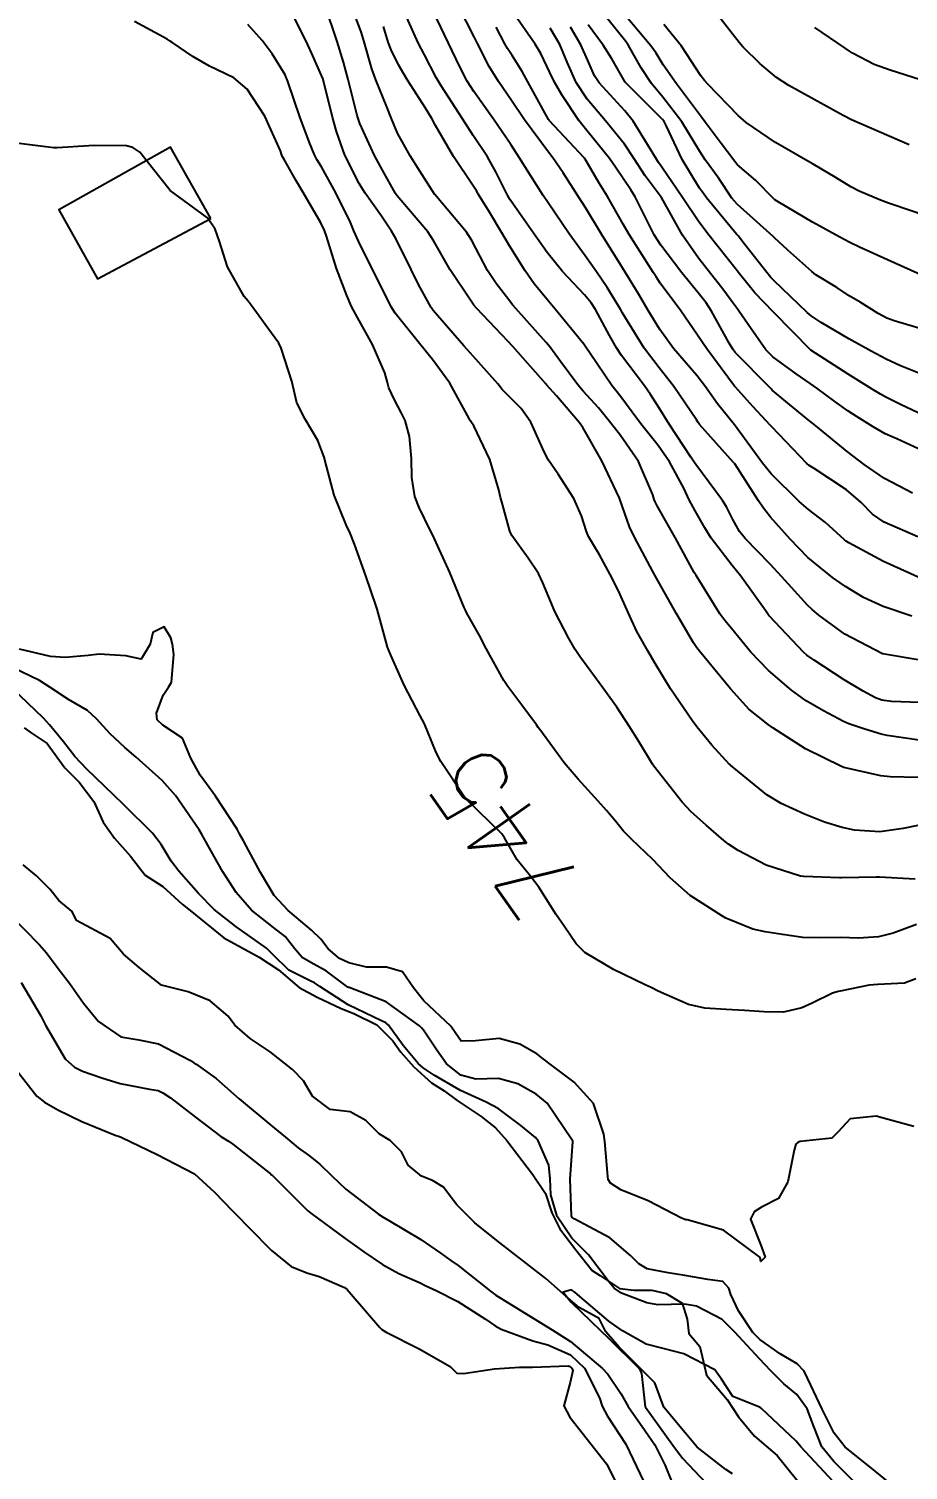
# Model space of a CAD drawing. Header units: metres. Extents: x 318500 to 325275, y 7408834 to 7428799.
# Drawn here: x 322604.1 to 322650.6, y 7421946.7 to 7422023 of the extents above; entities that cross this region are included whole.
import ezdxf
from ezdxf.enums import TextEntityAlignment as Align

# ---------------------------------------------------------------- set-up
doc = ezdxf.new("R2010")
doc.units = ezdxf.units.M
doc.header["$MEASUREMENT"] = 0
for name, color, linetype in [('Cotas', 45, 'Continuous'), ('Curvas de Nivel 1m', 11, 'Continuous'), ('Curvas de Nivel 5m', 15, 'Continuous'), ('Edificações', 30, 'Continuous'), ('Hidrografia', 140, 'Continuous'), ('Linha Férrea', 20, 'Continuous'), ('Vias Primárias', 230, 'Continuous')]:
    doc.layers.add(name, color=color, linetype=linetype)
doc.styles.add('Style-STANDARD', font='STANDARD.shx')

msp = doc.modelspace()

# ---------------------------------------------------------------- linework, layer by layer
at = {"layer": 'Curvas de Nivel 1m', "flags": 128}
for points, elevation in [([(322651.159, 7421980.802), (322650.389, 7421980.646), (322649.156, 7421980.477), (322647.805, 7421980.559), (322647.158, 7421980.695), (322646.217, 7421980.991), (322645.165, 7421981.407), (322643.921, 7421981.962), (322643.177, 7421982.421), (322641.25, 7421983.999), (322641.223, 7421984.022), (322641.2, 7421984.041), (322640.259, 7421985.063), (322639.475, 7421986.026), (322639.225, 7421986.361), (322638.072, 7421988.042), (322637.27, 7421989.379), (322636.872, 7421990.056), (322636.3, 7421991.075), (322635.831, 7421992.072), (322635.317, 7421993.217), (322634.886, 7421994.087), (322634.313, 7421995.128), (322633.738, 7421996.104), (322633.624, 7421996.367), (322633.371, 7421997.184), (322632.962, 7421998.114), (322632.132, 7421999.389), (322631.628, 7422000.128), (322631.416, 7422000.542), (322630.694, 7422002.141), (322630.176, 7422002.878), (322629.454, 7422003.601), (322629.173, 7422003.881), (322628.932, 7422004.168), (322627.484, 7422005.816), (322627.142, 7422006.193), (322625.518, 7422008.062), (322625.411, 7422008.212), (322624.745, 7422009.435), (322624.355, 7422010.228), (322623.564, 7422011.82), (322623.323, 7422012.244), (322622.789, 7422013.044), (322621.926, 7422014.265), (322621.796, 7422014.461), (322621.605, 7422014.781), (322620.85, 7422016.278), (322620.404, 7422017.517), (322620.192, 7422018.285), (322619.696, 7422020.274), (322619.693, 7422020.29), (322619.68, 7422020.322), (322619.085, 7422021.69), (322618.797, 7422022.304), (322617.854, 7422024.193)], 748), ([(322651.192, 7421983.346), (322649.694, 7421983.384), (322649.193, 7421983.439), (322647.237, 7421983.881), (322647.2, 7421983.891), (322647.124, 7421983.921), (322645.214, 7421984.869), (322643.491, 7421985.967), (322643.232, 7421986.15), (322642.213, 7421986.964), (322641.277, 7421988), (322641.251, 7421988.034), (322639.609, 7421990.025), (322639.462, 7421990.207), (322639.284, 7421990.474), (322638.378, 7421992.039), (322637.328, 7421993.901), (322637.245, 7421994.051), (322637.135, 7421994.251), (322636.161, 7421996.068), (322635.909, 7421996.616), (322635.398, 7421998.08), (322635.381, 7421998.13), (322634.438, 7422000.095), (322633.436, 7422001.866), (322633.264, 7422002.112), (322632.037, 7422003.541), (322631.516, 7422004.129), (322631.461, 7422004.191), (322629.726, 7422006.156), (322629.494, 7422006.411), (322627.805, 7422008.186), (322627.673, 7422008.339), (322627.524, 7422008.543), (322626.422, 7422010.201), (322625.563, 7422011.73), (322625.239, 7422012.215), (322623.599, 7422014.142), (322623.53, 7422014.241), (322622.837, 7422015.477), (322622.411, 7422016.258), (322621.645, 7422017.948), (322621.533, 7422018.271), (322621.489, 7422018.435), (322621.018, 7422020.277), (322620.768, 7422021.2), (322620.445, 7422022.283), (322619.795, 7422024.223)], 749), ([(322651.275, 7421989.556), (322649.28, 7421989.89), (322647.295, 7421990.929), (322645.919, 7421991.941), (322645.581, 7421992.214), (322645.315, 7421992.459), (322643.955, 7421993.964), (322643.34, 7421994.637), (322642.031, 7421995.99), (322641.73, 7421996.361), (322641.37, 7421996.99), (322641.038, 7421997.667), (322640.827, 7421998.008), (322639.408, 7421999.914), (322639.324, 7422000.031), (322639.148, 7422000.299), (322637.995, 7422002.044), (322637.449, 7422002.92), (322637.012, 7422003.613), (322636.692, 7422004.062), (322635.484, 7422005.67), (322635.213, 7422006.084), (322634.85, 7422006.739), (322634.098, 7422008.101), (322633.876, 7422008.457), (322633.528, 7422008.881), (322632.367, 7422010.122), (322631.555, 7422011.123), (322630.834, 7422012.141), (322629.596, 7422013.918), (322629.454, 7422014.162), (322628.836, 7422015.395), (322628.39, 7422016.178), (322627.637, 7422017.321), (322627.065, 7422018.196), (322625.946, 7422019.937), (322625.779, 7422020.209), (322625.682, 7422020.389), (322625.053, 7422021.579), (322624.727, 7422022.225), (322623.901, 7422024.063)], 752), ([(322651.33, 7421993.87), (322649.343, 7421994.78), (322647.512, 7421995.764), (322647.359, 7421995.855), (322647.277, 7421995.921), (322646.273, 7421996.841), (322645.376, 7421997.526), (322644.878, 7421997.955), (322643.402, 7421999.421), (322642.937, 7421999.977), (322641.512, 7422001.926), (322641.458, 7422002), (322640.553, 7422003.116), (322639.921, 7422004.023), (322639.469, 7422004.621), (322638.239, 7422006.043), (322637.505, 7422007.049), (322636.9, 7422008.059), (322636.389, 7422008.928), (322635.684, 7422010.078), (322635.543, 7422010.306), (322634.418, 7422012.097), (322633.59, 7422013.461), (322633.18, 7422014.114), (322632.389, 7422015.345), (322631.852, 7422016.128), (322631.624, 7422016.429), (322630.348, 7422018.15), (322629.665, 7422019.158), (322628.971, 7422020.171), (322628.473, 7422020.963), (322627.861, 7422022.188), (322627.705, 7422022.506), (322626.833, 7422024.199)], 754), ([(322651.087, 7421975.566), (322649.85, 7421975.115), (322649.08, 7421974.915), (322648.02, 7421974.846), (322647.08, 7421974.877), (322645.999, 7421974.856), (322645.079, 7421974.886), (322644, 7421975.041), (322643.082, 7421975.173), (322642.431, 7421975.327), (322641.089, 7421975.86), (322640.993, 7421975.905), (322640.828, 7421976.004), (322639.106, 7421977.109), (322638.057, 7421978.041), (322637.134, 7421979.007), (322636.022, 7421980.067), (322635.589, 7421980.508), (322635.16, 7421981.036), (322634.681, 7421981.601), (322634.25, 7421982.094), (322633.187, 7421983.251), (322632.446, 7421984.118), (322631.217, 7421985.806), (322631.082, 7421985.996), (322630.984, 7421986.134), (322630.202, 7421987.179), (322629.467, 7421988.157), (322629.255, 7421988.478), (322628.32, 7421990.174), (322627.965, 7421990.858), (322627.299, 7421992.047), (322627.224, 7421992.191), (322627.157, 7421992.337), (322626.392, 7421994.199), (322625.595, 7421995.969), (322625.476, 7421996.209), (322625.362, 7421996.439), (322624.784, 7421997.629), (322624.553, 7421998.222), (322624.394, 7421999.226), (322624.372, 7422000.226), (322624.26, 7422001.395), (322624.029, 7422002.231), (322623.841, 7422002.631), (322623.451, 7422003.36), (322623.178, 7422003.965), (322623.099, 7422004.245), (322622.962, 7422004.753), (322622.307, 7422006.258), (322621.511, 7422007.679), (322621.198, 7422008.273), (322620.95, 7422008.852), (322620.401, 7422010.281), (322619.868, 7422011.984), (322619.766, 7422012.288), (322619.576, 7422012.695), (322618.647, 7422014.304), (322618.253, 7422014.957), (322617.618, 7422016.071), (322617.524, 7422016.227), (322617.491, 7422016.322), (322617.441, 7422016.505), (322616.606, 7422018.336), (322615.671, 7422019.769), (322614.973, 7422020.357), (322613.686, 7422020.988), (322612.799, 7422021.491), (322611.699, 7422022.257), (322611.61, 7422022.312), (322611.444, 7422022.404), (322609.714, 7422023.34)], 746), ([(322650.832, 7421991.875), (322649.315, 7421992.395), (322648.285, 7421992.871), (322647.325, 7421993.446), (322647.045, 7421993.642), (322646.648, 7421993.93), (322645.346, 7421994.99), (322644.398, 7421995.96), (322643.372, 7421997.12), (322642.99, 7421997.589), (322642.721, 7421997.98), (322641.47, 7421999.939), (322641.425, 7422000), (322641.41, 7422000.021), (322639.61, 7422002.027), (322639.534, 7422002.121), (322639.442, 7422002.263), (322638.249, 7422004.042), (322637.474, 7422005.015), (322636.68, 7422006.062), (322635.518, 7422007.944), (322635.441, 7422008.081), (322634.718, 7422009.279), (322634.155, 7422010.101), (322633.553, 7422010.944), (322632.716, 7422012.119), (322631.594, 7422013.757), (322631.339, 7422014.134), (322630.661, 7422015.195), (322630.076, 7422016.153), (322629.63, 7422016.844), (322628.709, 7422018.174), (322627.672, 7422019.64), (322627.326, 7422020.194), (322626.934, 7422020.951), (322626.335, 7422022.204), (322625.719, 7422023.492)], 753), ([(322650.881, 7421998.39), (322649.399, 7421999.169), (322648.311, 7421999.906), (322647.42, 7422000.599), (322645.766, 7422001.945), (322645.581, 7422002.087), (322645.442, 7422002.199), (322644.173, 7422003.243), (322643.459, 7422003.839), (322643.393, 7422003.905), (322643.326, 7422003.972), (322641.488, 7422005.841), (322641.363, 7422006.002), (322641.178, 7422006.322), (322640.241, 7422008.019), (322639.954, 7422008.453), (322639.53, 7422008.982), (322638.681, 7422010.039), (322637.562, 7422011.508), (322637.207, 7422012.055), (322636.813, 7422012.83), (322636.197, 7422014.071), (322635.971, 7422014.442), (322635.609, 7422014.988), (322635.171, 7422015.642), (322634.848, 7422016.092), (322633.642, 7422017.578), (322633.225, 7422018.114), (322632.32, 7422019.474), (322631.937, 7422020.127), (322631.685, 7422020.643), (322631.213, 7422021.655), (322630.916, 7422022.142), (322629.725, 7422023.834)], 756), ([(322651.473, 7422009.871), (322649.553, 7422010.739), (322648.072, 7422011.403), (322647.566, 7422011.649), (322647.036, 7422011.928), (322645.582, 7422012.733), (322643.765, 7422013.801), (322643.599, 7422013.914), (322643.535, 7422013.971), (322642.566, 7422014.942), (322641.618, 7422015.757), (322641.505, 7422015.888), (322641.423, 7422016.003), (322640.752, 7422016.894), (322639.903, 7422018.026), (322639.655, 7422018.35), (322638.383, 7422020.043), (322637.69, 7422021.044), (322637.309, 7422021.669), (322637.037, 7422022.06), (322635.723, 7422023.61)], 761), ([(322650.696, 7422016.817), (322649.641, 7422017.27), (322648.173, 7422017.912), (322647.653, 7422018.146), (322647.212, 7422018.372), (322645.669, 7422019.216), (322644.341, 7422019.963), (322643.684, 7422020.389), (322642.812, 7422021.104), (322641.903, 7422021.997), (322641.703, 7422022.229), (322640.31, 7422024.021)], 763), ([(322651.021, 7421977.972), (322649.123, 7421978.064), (322648.947, 7421978.068), (322647.122, 7421978.035), (322647.008, 7421978.035), (322645.122, 7421978.099), (322644.949, 7421978.126), (322643.131, 7421978.714), (322641.648, 7421979.487), (322641.147, 7421979.811), (322640.903, 7421980.004), (322639.962, 7421980.822), (322639.165, 7421981.531), (322638.695, 7421982.035), (322637.199, 7421983.95), (322637.128, 7421984.051), (322636.392, 7421985.242), (322635.891, 7421986.07), (322635.235, 7421987.067), (322634.493, 7421988.091), (322633.275, 7421989.752), (322633.039, 7421990.112), (322632.674, 7421990.728), (322631.963, 7421992.123), (322631.323, 7421993.65), (322631.089, 7421994.134), (322630.542, 7421994.942), (322629.688, 7421996.155), (322629.583, 7421996.378), (322629.37, 7421997.148), (322629.151, 7421997.937), (322629.087, 7421998.164), (322628.984, 7421998.568), (322628.508, 7422000.174), (322627.668, 7422001.955), (322627.513, 7422002.189), (322627.483, 7422002.231), (322627.441, 7422002.297), (322626.404, 7422004.201), (322625.479, 7422005.466), (322624.871, 7422006.219), (322623.515, 7422007.905), (322623.294, 7422008.243), (322622.711, 7422009.432), (322622.287, 7422010.259), (322621.562, 7422011.717), (322621.326, 7422012.272), (322621.14, 7422012.711), (322620.373, 7422014.282), (322619.614, 7422015.654), (322619.37, 7422016.046), (322619.236, 7422016.296), (322618.96, 7422016.97), (322618.473, 7422018.308), (322617.831, 7422020.165), (322617.776, 7422020.319), (322617.748, 7422020.386), (322617.682, 7422020.525), (322617.001, 7422021.638), (322616.467, 7422022.338), (322615.712, 7422023.181)], 747), ([(322651.244, 7421987.319), (322649.76, 7421987.369), (322649.246, 7421987.441), (322648.91, 7421987.558), (322648.258, 7421987.905), (322647.259, 7421988.514), (322645.665, 7421989.553), (322645.278, 7421989.814), (322645.121, 7421989.952), (322643.299, 7421991.908), (322643.272, 7421991.943), (322643.249, 7421991.971), (322643.14, 7421992.135), (322641.791, 7421993.993), (322641.338, 7421994.557), (322640.233, 7421996.017), (322639.896, 7421996.553), (322639.374, 7421997.453), (322639.061, 7421998.033), (322638.771, 7421998.654), (322638.026, 7422000.044), (322637.423, 7422000.906), (322636.508, 7422002.064), (322636.054, 7422002.679), (322635.454, 7422003.486), (322635.186, 7422003.813), (322634.972, 7422004.087), (322633.817, 7422005.773), (322633.598, 7422006.108), (322633.492, 7422006.268), (322631.976, 7422008.125), (322631.525, 7422008.656), (322630.861, 7422009.467), (322630.378, 7422010.147), (322629.56, 7422011.473), (322629.16, 7422012.166), (322628.503, 7422013.26), (322627.922, 7422014.185), (322627.806, 7422014.391), (322627.605, 7422014.708), (322626.588, 7422016.2), (322625.644, 7422017.839), (322625.442, 7422018.213), (322625.12, 7422018.756), (322624.17, 7422020.233), (322623.986, 7422020.538), (322623.688, 7422021.052), (322623.29, 7422021.84), (322623.139, 7422022.248), (322622.886, 7422023.079)], 751), ([(322651.421, 7422000.628), (322650.046, 7422001.269), (322649.435, 7422001.536), (322648.795, 7422001.9), (322647.953, 7422002.42), (322647.448, 7422002.747), (322646.761, 7422003.238), (322645.82, 7422003.945), (322645.464, 7422004.195), (322644.728, 7422004.701), (322643.485, 7422005.609), (322643.121, 7422005.976), (322642.18, 7422007.32), (322641.714, 7422007.997), (322641.629, 7422008.106), (322641.522, 7422008.24), (322640.783, 7422009.262), (322640.185, 7422010.02), (322639.552, 7422010.819), (322638.71, 7422012.039), (322637.6, 7422014.026), (322637.581, 7422014.05), (322636.732, 7422015.184), (322636.153, 7422016.072), (322635.632, 7422016.852), (322634.631, 7422018.095), (322633.667, 7422019.234), (322633.087, 7422020.116), (322632.616, 7422021.196), (322632.221, 7422022.125), (322631.713, 7422022.985)], 757), ([(322651.447, 7422002.522), (322650.277, 7422003.057), (322649.456, 7422003.474), (322649.191, 7422003.628), (322648.735, 7422003.901), (322647.471, 7422004.679), (322645.49, 7422005.95), (322643.52, 7422007.97), (322642.537, 7422008.992), (322641.715, 7422009.997), (322641.543, 7422010.224), (322640.112, 7422012.022), (322639.581, 7422012.746), (322638.714, 7422014.039), (322637.616, 7422015.635), (322637.443, 7422015.877), (322637.327, 7422016.054), (322636.86, 7422016.833), (322636.105, 7422018.073), (322635.658, 7422018.616), (322634.296, 7422020.101), (322634.049, 7422020.47), (322633.692, 7422021.285), (322633.323, 7422022.114), (322632.783, 7422023.05)], 758), ([(322651.471, 7422004.629), (322650.237, 7422005.124), (322649.484, 7422005.479), (322648.681, 7422005.902), (322647.5, 7422006.555), (322646.042, 7422007.412), (322645.517, 7422007.765), (322645.302, 7422007.952), (322643.537, 7422009.639), (322643.373, 7422009.808), (322643.235, 7422009.975), (322641.994, 7422011.563), (322641.649, 7422011.999), (322641.571, 7422012.091), (322639.972, 7422014.024), (322639.812, 7422014.237), (322639.605, 7422014.534), (322638.694, 7422016.039), (322637.845, 7422017.85), (322637.74, 7422018.049), (322637.652, 7422018.161), (322635.72, 7422020.079), (322635.705, 7422020.104), (322635.681, 7422020.14), (322634.97, 7422021.368), (322634.51, 7422022.098), (322633.716, 7422023.161)], 759), ([(322651.588, 7422013.056), (322649.821, 7422013.664), (322649.598, 7422013.739), (322649.175, 7422013.896), (322648.055, 7422014.364), (322647.607, 7422014.601), (322646.789, 7422015.11), (322645.618, 7422015.799), (322645.344, 7422015.953), (322643.635, 7422016.945), (322642.085, 7422017.993), (322641.655, 7422018.365), (322640.055, 7422020.024), (322639.871, 7422020.216), (322639.684, 7422020.473), (322638.65, 7422022.041), (322637.717, 7422023.186)], 762), ([(322651.292, 7422020.266), (322649.689, 7422020.766), (322648.852, 7422021.063), (322647.697, 7422021.663), (322647.546, 7422021.769), (322647.318, 7422021.926), (322645.716, 7422023.024)], 764), ([(322650.945, 7421964.887), (322649.59, 7421965.244), (322648.953, 7421965.435), (322647.57, 7421965.291), (322646.94, 7421964.593), (322646.605, 7421964.254), (322644.932, 7421964.093), (322644.828, 7421964.046), (322644.709, 7421963.943), (322644.617, 7421963.634), (322644.273, 7421961.95), (322643.787, 7421961.066), (322642.89, 7421960.606), (322642.494, 7421960.368), (322642.311, 7421959.979), (322642.859, 7421958.601), (322643.074, 7421957.967), (322642.848, 7421957.733), (322642.811, 7421957.932), (322642.792, 7421957.971), (322640.871, 7421959.398), (322638.957, 7421959.941), (322638.879, 7421959.95), (322638.66, 7421960.023), (322636.893, 7421960.94), (322635.438, 7421961.536), (322634.907, 7421961.89), (322634.782, 7421962.081), (322634.755, 7421962.238), (322634.595, 7421964.083), (322634.541, 7421964.479), (322634, 7421966.09), (322632.977, 7421967.23), (322631.775, 7421968.118), (322631.33, 7421968.462), (322630.996, 7421968.721), (322630.1, 7421969.243), (322629.004, 7421969.53), (322627.755, 7421969.42), (322627.002, 7421969.392), (322626.682, 7421969.86), (322626.459, 7421970.188), (322625.03, 7421971.528), (322624.475, 7421972.218), (322623.893, 7421973.072), (322623.051, 7421973.306), (322621.994, 7421973.307), (322621.053, 7421973.532), (322620.565, 7421973.777), (322619.969, 7421974.276), (322619.582, 7421974.797), (322619.075, 7421975.27), (322618.522, 7421975.739), (322617.842, 7421976.309), (322617.102, 7421977.1), (322616.384, 7421978.327), (322615.483, 7421979.99), (322615.299, 7421980.338), (322615.144, 7421980.606), (322614.013, 7421982.357), (322613.187, 7421983.473), (322612.705, 7421984.377), (322612.254, 7421985.428), (322611.217, 7421986.115), (322610.918, 7421986.403), (322610.875, 7421986.753), (322611.24, 7421987.703), (322611.523, 7421988.118), (322611.676, 7421988.394), (322611.807, 7421989.857), (322611.729, 7421990.393), (322611.633, 7421990.744), (322611.289, 7421991.311), (322610.683, 7421991.009), (322610.54, 7421990.407), (322610.074, 7421989.606), (322609.27, 7421989.78), (322607.844, 7421989.869), (322607.27, 7421989.797), (322606.047, 7421989.69), (322605.269, 7421989.752), (322603.628, 7421990.143)], 744), ([(322649.849, 7421945.873), (322648.704, 7421946.802), (322647.316, 7421947.911), (322646.731, 7421948.66), (322646.102, 7421949.926), (322645.503, 7421951.192), (322645.138, 7421951.936), (322644.776, 7421952.32), (322643.881, 7421952.856), (322642.795, 7421953.604), (322642.433, 7421953.976), (322641.676, 7421955.128), (322641.271, 7421955.993), (322641.156, 7421956.318), (322640.837, 7421956.678), (322640.056, 7421956.79), (322638.84, 7421956.996), (322637.947, 7421957.139), (322636.843, 7421957.35), (322636.401, 7421957.612), (322635.964, 7421958.063), (322634.864, 7421958.99), (322632.985, 7421959.992), (322632.879, 7421960.059), (322632.851, 7421960.1), (322632.836, 7421960.145), (322632.77, 7421962.102), (322632.913, 7421964.083), (322632.912, 7421964.1), (322632.869, 7421964.163), (322631.545, 7421966.121), (322630.967, 7421966.584), (322629.989, 7421967.13), (322628.979, 7421967.424), (322627.769, 7421967.381), (322626.981, 7421967.597), (322626.221, 7421968.192), (322625.713, 7421968.915), (322625.008, 7421969.971), (322624.904, 7421970.107), (322624.801, 7421970.213), (322623.028, 7421971.473), (322621.07, 7421972.229), (322621.04, 7421972.24), (322621.012, 7421972.26), (322619.876, 7421973.105), (322619.053, 7421973.559), (322618.586, 7421973.828), (322618.18, 7421974.303), (322617.693, 7421974.934), (322617.076, 7421975.412), (322615.902, 7421976.332), (322615.104, 7421977.262), (322614.387, 7421978.351), (322613.927, 7421979.157), (322613.267, 7421980.368), (322613.143, 7421980.573), (322611.887, 7421982.389), (322611.182, 7421983.188), (322609.801, 7421984.414), (322609.205, 7421984.936), (322608.433, 7421985.653), (322607.701, 7421986.443), (322607.226, 7421986.883), (322606.226, 7421987.475), (322605.245, 7421988.129), (322604.703, 7421988.485), (322603.26, 7421989.165)], 743), ([(322647.962, 7421945.901), (322646.709, 7421947.159), (322646.085, 7421947.926), (322645.656, 7421949.011), (322645.307, 7421949.934), (322644.758, 7421950.694), (322644.075, 7421951.262), (322643.382, 7421951.961), (322642.779, 7421952.58), (322641.477, 7421953.99), (322640.81, 7421954.66), (322639.455, 7421955.379), (322638.822, 7421955.488), (322637.41, 7421955.452), (322636.822, 7421955.549), (322635.489, 7421956.07), (322635.086, 7421956.329), (322634.836, 7421956.635), (322633.736, 7421958.091), (322632.863, 7421958.968), (322632.073, 7421960.112), (322631.751, 7421961.263), (322631.713, 7421962.118), (322631.639, 7421962.841), (322631.081, 7421964.128), (322630.933, 7421964.305), (322630.152, 7421964.932), (322628.955, 7421965.837), (322628.33, 7421966.166), (322626.969, 7421966.79), (322625.579, 7421967.603), (322624.987, 7421967.984), (322624.719, 7421968.214), (322623.933, 7421969.159), (322623.154, 7421970.238), (322623.012, 7421970.364), (322622.792, 7421970.464), (322621.026, 7421971.322), (322619.522, 7421972.283), (322619.238, 7421972.483), (322619.043, 7421972.578), (322617.892, 7421973.151), (322617.056, 7421973.967), (322616.705, 7421974.324), (322615.077, 7421975.466), (322613.93, 7421976.357), (322613.102, 7421977.203), (322612.068, 7421978.386), (322611.661, 7421978.927), (322611.134, 7421979.8), (322610.666, 7421980.405), (322609.162, 7421981.891), (322608.613, 7421982.428), (322607.19, 7421983.791), (322606.568, 7421984.459), (322605.963, 7421985.224), (322605.217, 7421986.135), (322604.9, 7421986.483), (322603.244, 7421988.07)], 742), ([(322603.085, 7421976.133), (322604.696, 7421974.484), (322605.056, 7421974.06), (322605.742, 7421973.165), (322606.281, 7421972.461), (322607.024, 7421971.405), (322607.814, 7421970.438), (322608.998, 7421969.629), (322609.949, 7421969.457), (322610.993, 7421969.262), (322612.686, 7421968.374), (322612.859, 7421968.252), (322612.978, 7421968.172), (322614.036, 7421967.42), (322614.963, 7421966.603), (322615.254, 7421966.337), (322616.94, 7421964.955), (322617.708, 7421964.308), (322618.38, 7421963.754), (322618.921, 7421963.362), (322619.529, 7421962.894), (322620.164, 7421962.271), (322620.9, 7421961.566), (322622.622, 7421960.243), (322622.878, 7421960.082), (322623.216, 7421959.894), (322624.86, 7421958.909), (322625.893, 7421958.194), (322626.455, 7421957.794), (322626.843, 7421957.52), (322628.559, 7421956.163), (322628.827, 7421955.964), (322629.294, 7421955.682), (322630.809, 7421954.732), (322631.818, 7421954.115), (322632.791, 7421953.496), (322634.482, 7421952.083), (322634.767, 7421951.776), (322635.448, 7421950.76), (322635.829, 7421950.064), (322636.731, 7421948.777), (322637.25, 7421948.042), (322637.79, 7421946.947), (322638.17, 7421946.028)], 742), ([(322603.729, 7421972.493), (322604.763, 7421970.734), (322604.895, 7421970.481), (322605.006, 7421970.243), (322606.06, 7421968.464), (322606.54, 7421968.021), (322606.974, 7421967.813), (322607.986, 7421967.451), (322608.967, 7421967.151), (322610.508, 7421966.861), (322610.964, 7421966.782), (322611.224, 7421966.657), (322611.63, 7421966.39), (322612.945, 7421965.378), (322614.278, 7421964.35), (322614.689, 7421964.106), (322614.926, 7421963.951), (322616.66, 7421962.575), (322616.911, 7421962.374), (322616.939, 7421962.348), (322616.976, 7421962.319), (322618.882, 7421960.423), (322619.04, 7421960.288), (322620.86, 7421958.949), (322621.858, 7421958.25), (322622.843, 7421957.576), (322623.707, 7421957.096), (322624.834, 7421956.607), (322625.103, 7421956.476), (322625.683, 7421956.197), (322626.822, 7421955.618), (322628.292, 7421954.68), (322628.803, 7421954.33), (322629.112, 7421954.155), (322630.791, 7421953.533), (322631.586, 7421953.321), (322632.78, 7421952.794), (322633.53, 7421952.092), (322634.321, 7421950.518), (322634.463, 7421950.083), (322634.742, 7421949.557), (322635.718, 7421948.065), (322636.663, 7421946.078)], 743), ([(322602.98, 7421968.5), (322604.562, 7421966.484), (322604.955, 7421966.165), (322605.662, 7421965.756), (322606.94, 7421965.136), (322608.704, 7421964.423), (322608.929, 7421964.345), (322609.054, 7421964.293), (322610.915, 7421963.399), (322612.9, 7421962.37), (322613.948, 7421961.407), (322614.881, 7421960.439), (322614.974, 7421960.339), (322616.852, 7421958.451), (322616.975, 7421958.318), (322618.007, 7421957.467), (322618.839, 7421957.14), (322619.493, 7421956.937), (322620.831, 7421956.361), (322620.97, 7421956.259), (322622.052, 7421955.007), (322622.69, 7421954.241), (322622.798, 7421954.135), (322623.034, 7421953.999), (322624.784, 7421953.124), (322626.415, 7421952.185), (322626.595, 7421952.009), (322626.766, 7421951.824), (322627.128, 7421951.815), (322628.769, 7421952.06), (322630.082, 7421952.14), (322630.754, 7421952.146), (322630.77, 7421952.147), (322632.657, 7421952.216), (322632.771, 7421952.175), (322632.852, 7421952.099), (322632.905, 7421951.963), (322632.762, 7421951.343), (322632.437, 7421950.105), (322632.741, 7421949.507), (322633.855, 7421948.089), (322634.704, 7421947.008), (322635.17, 7421946.073)], 744), ([(322646.692, 7421946.081), (322644.97, 7421947.937), (322644.724, 7421948.231), (322642.891, 7421949.968), (322642.804, 7421950.023), (322642.751, 7421950.041), (322641.366, 7421950.601), (322640.765, 7421951.512), (322640.414, 7421952.004), (322638.783, 7421952.857), (322637.681, 7421953.142), (322636.79, 7421953.362), (322635.541, 7421954.069), (322634.808, 7421954.583), (322633.038, 7421956.098), (322632.831, 7421956.23), (322632.393, 7421956.107), (322632.822, 7421955.577), (322634.371, 7421954.084), (322634.794, 7421953.673), (322636.426, 7421952.055), (322636.531, 7421951.817), (322636.738, 7421950.05), (322636.75, 7421950.025), (322638.196, 7421948.028), (322638.71, 7421947.324), (322639.965, 7421946.007)], 741)]:
    msp.add_lwpolyline(points, dxfattribs=dict(at, elevation=elevation))
at = {"layer": 'Curvas de Nivel 5m', "flags": 128}
for points, elevation in [([(322651.222, 7421985.319), (322649.54, 7421985.572), (322649.226, 7421985.642), (322648.352, 7421985.903), (322647.506, 7421986.189), (322647.234, 7421986.308), (322646.172, 7421986.869), (322645.245, 7421987.404), (322644.467, 7421987.958), (322643.266, 7421989.011), (322642.329, 7421989.984), (322641.847, 7421990.553), (322641.292, 7421991.221), (322640.942, 7421991.651), (322640.686, 7421992.009), (322639.604, 7421993.748), (322639.428, 7421994.029), (322639.332, 7421994.192), (322638.325, 7421996.04), (322637.377, 7421997.725), (322637.264, 7421997.937), (322637.215, 7421998.052), (322637.141, 7421998.296), (322636.374, 7422000.066), (322635.43, 7422001.436), (322634.923, 7422002.088), (322634.262, 7422002.911), (322633.457, 7422003.784), (322633.172, 7422004.113), (322632.249, 7422005.352), (322631.684, 7422006.128), (322631.494, 7422006.364), (322629.893, 7422008.154), (322629.723, 7422008.358), (322629.525, 7422008.615), (322628.847, 7422009.484), (322628.388, 7422010.177), (322627.563, 7422011.751), (322627.275, 7422012.193), (322625.6, 7422014.187), (322625.583, 7422014.21), (322624.818, 7422015.428), (322624.306, 7422016.23), (322623.638, 7422017.446), (322623.289, 7422018.245), (322623.069, 7422018.839), (322622.49, 7422020.258), (322622.272, 7422020.848), (322621.87, 7422022.267), (322621.708, 7422022.797), (322621.151, 7422024.276)], 750), ([(322651.507, 7422007.024), (322649.898, 7422007.503), (322649.516, 7422007.652), (322649.062, 7422007.897), (322648.102, 7422008.488), (322647.529, 7422008.838), (322646.869, 7422009.265), (322645.764, 7422009.947), (322645.542, 7422010.11), (322644.284, 7422011.238), (322643.569, 7422011.906), (322643.502, 7422011.971), (322641.595, 7422013.68), (322641.322, 7422014.004), (322640.634, 7422015.039), (322639.914, 7422016.026), (322639.627, 7422016.464), (322638.668, 7422018.04), (322637.67, 7422019.35), (322637.075, 7422020.059), (322636.517, 7422020.897), (322635.856, 7422022.078), (322635.703, 7422022.289), (322634.255, 7422024.102)], 760), ([(322651.15, 7421996.084), (322649.37, 7421996.859), (322648.751, 7421997.276), (322648.136, 7421997.909), (322647.39, 7421998.562), (322645.665, 7421999.687), (322645.408, 7421999.847), (322645.284, 7421999.951), (322643.439, 7422001.897), (322643.372, 7422001.971), (322642.434, 7422002.97), (322641.51, 7422003.999), (322641.461, 7422004.058), (322639.997, 7422006.022), (322639.501, 7422006.757), (322638.613, 7422008.039), (322637.535, 7422009.504), (322637.317, 7422009.832), (322637.179, 7422010.055), (322636.465, 7422011.158), (322635.888, 7422012.075), (322635.578, 7422012.626), (322634.737, 7422014.093), (322634.303, 7422014.796), (322633.619, 7422015.976), (322633.522, 7422016.111), (322631.65, 7422018.116), (322631.622, 7422018.159), (322630.533, 7422020.147), (322630.227, 7422020.694), (322629.694, 7422021.539), (322629.45, 7422021.917), (322629.315, 7422022.166), (322628.847, 7422023.039)], 755), ([(322651.052, 7421972.686), (322650.457, 7421972.468), (322649.048, 7421972.39), (322648.588, 7421972.356), (322647.042, 7421972.044), (322646.944, 7421972.018), (322646.651, 7421971.926), (322645.571, 7421971.403), (322645.028, 7421971.154), (322644.054, 7421970.93), (322643.025, 7421970.94), (322641.988, 7421971.023), (322641.026, 7421971.071), (322639.894, 7421971.145), (322639.03, 7421971.33), (322637.42, 7421972.044), (322637.043, 7421972.227), (322636.726, 7421972.374), (322635.057, 7421973.193), (322633.549, 7421974.095), (322633.075, 7421974.553), (322632.446, 7421975.472), (322632.014, 7421976.116), (322631.111, 7421977.539), (322630.646, 7421978.137), (322629.971, 7421978.989), (322629.285, 7421980.158), (322629.143, 7421980.367), (322627.281, 7421982.179), (322627.172, 7421982.31), (322625.926, 7421984.199), (322625.672, 7421984.67), (322625.216, 7421985.805), (322625.098, 7421986.091), (322625.039, 7421986.213), (322624.831, 7421986.611), (322623.991, 7421988.229), (322623.274, 7421989.827), (322623.109, 7421990.242), (322623.027, 7421990.498), (322622.553, 7421992.247), (322622.174, 7421993.394), (322621.863, 7421994.255), (322621.351, 7421995.686), (322621.13, 7421996.272), (322620.925, 7421996.714), (322620.286, 7421998.281), (322619.869, 7421999.82), (322619.751, 7422000.287), (322619.423, 7422001.179), (322618.741, 7422002.3), (322618.311, 7422003.169), (322618.034, 7422004.311), (322617.486, 7422006.056), (322617.349, 7422006.322), (322616.975, 7422006.851), (322615.899, 7422008.344), (322615.727, 7422008.552), (322615.524, 7422008.798), (322614.638, 7422010.359), (322614.214, 7422011.71), (322613.987, 7422012.366), (322613.579, 7422012.952), (322611.6, 7422014.4), (322610.72, 7422015.522), (322610.006, 7422016.424), (322609.624, 7422016.675), (322609.293, 7422016.765), (322607.625, 7422016.779), (322607.304, 7422016.775), (322605.623, 7422016.657), (322605.448, 7422016.657), (322603.626, 7422016.886)], 745)]:
    msp.add_lwpolyline(points, dxfattribs=dict(at, elevation=elevation))
at = {"layer": 'Edificações'}
msp.add_lwpolyline([(322613.758, 7422012.922), (322611.63, 7422016.704), (322605.718, 7422013.377), (322607.767, 7422009.736)], close=True, dxfattribs=at)
at = {"layer": 'Hidrografia'}
for points in [[(322603.884, 7421985.973), (322604.255, 7421985.708), (322605.095, 7421985.139), (322606.03, 7421983.864), (322606.795, 7421983.1), (322607.56, 7421982.081), (322608.07, 7421980.976), (322608.665, 7421980.127), (322609.515, 7421979.192), (322610.28, 7421978.173), (322611.215, 7421977.578), (322612.234, 7421976.644), (322612.659, 7421976.304), (322614.444, 7421974.86), (322615.379, 7421974.35), (322616.314, 7421973.841), (322617.334, 7421973.161), (322618.439, 7421972.227), (322619.374, 7421971.717), (322620.648, 7421971.122), (322621.328, 7421970.867), (322622.535, 7421970.254), (322623.385, 7421969.404), (322623.81, 7421968.809), (322624.49, 7421968.045), (322625.425, 7421967.195), (322626.105, 7421966.771), (322626.785, 7421966.261), (322628.06, 7421965.412), (322628.824, 7421964.817), (322629.419, 7421964.137), (322630.779, 7421962.353), (322631.459, 7421961.334), (322631.799, 7421960.315), (322632.224, 7421959.465), (322633.074, 7421958.361), (322633.924, 7421957.257), (322634.364, 7421956.985), (322635.383, 7421956.306), (322636.148, 7421956.221), (322637.083, 7421956.221), (322637.848, 7421956.051), (322638.698, 7421955.541), (322638.953, 7421954.692), (322639.038, 7421953.927), (322639.633, 7421953.247), (322639.973, 7421951.718), (322641.078, 7421950.444), (322641.673, 7421949.51), (322642.522, 7421948.49), (322643.712, 7421947.471), (322644.817, 7421946.112)], [(322641.358, 7421946.5), (322641.006, 7421946.735), (322639.478, 7421947.91), (322638.302, 7421949.32), (322637.715, 7421950.024), (322637.245, 7421951.317), (322636.422, 7421952.139), (322635.364, 7421953.196), (322634.659, 7421954.018), (322634.306, 7421954.723), (322633.249, 7421955.311), (322632.543, 7421955.898), (322631.486, 7421956.838), (322628.891, 7421958.847), (322627.716, 7421959.787), (322626.776, 7421960.727), (322626.423, 7421961.197), (322626.07, 7421961.667), (322625.483, 7421962.019), (322624.895, 7421962.254), (322624.19, 7421962.841), (322623.837, 7421963.546), (322623.25, 7421964.134), (322622.662, 7421964.486), (322621.957, 7421965.191), (322621.134, 7421965.661), (322620.076, 7421965.778), (322619.136, 7421966.483), (322618.666, 7421967.305), (322618.078, 7421967.893), (322616.903, 7421968.832), (322615.845, 7421969.537), (322615.022, 7421970.242), (322614.67, 7421970.712), (322613.73, 7421971.534), (322612.554, 7421972.004), (322611.144, 7421972.357), (322609.969, 7421973.296), (322609.146, 7421974.001), (322608.441, 7421974.824), (322606.656, 7421975.787), (322606.421, 7421976.257), (322605.716, 7421976.844), (322605.246, 7421977.431), (322604.541, 7421978.136), (322603.836, 7421978.724)]]:
    msp.add_lwpolyline(points, dxfattribs=at)
at = {"layer": 'Linha Férrea'}
for points in [[(322143.825, 7422393.254, 0.177055), (322348.62, 7422102.056), (322434.806, 7422041.149, -0.110991), (322629.993, 7421830.678), (322682.61, 7421743.599), (322746.773, 7421641.593), (322762.264, 7421616.034), (322784.09, 7421580.598, 0.089131), (322895.412, 7421449.131), (322994.737, 7421367.338, -0.08158), (323134.171, 7421212.836), (323192.504, 7421114.159, 0.09806), (323348.116, 7420944.919), (323507.932, 7420825.984), (323699.619, 7420681.705), (323733.067, 7420655.668, -0.104587), (323843.705, 7420529.863, -0.339852), (323771.4, 7420065.587)], [(323771.4, 7420065.587, 0.339852), (323843.705, 7420529.863, 0.104587), (323733.067, 7420655.668), (323699.619, 7420681.705), (323507.932, 7420825.984), (323348.116, 7420944.919, -0.09806), (323192.504, 7421114.159), (323134.171, 7421212.836, 0.08158), (322994.737, 7421367.338), (322895.412, 7421449.131, -0.089131), (322784.09, 7421580.598), (322762.264, 7421616.034), (322746.773, 7421641.593), (322682.61, 7421743.599), (322629.993, 7421830.678, 0.110991), (322434.806, 7422041.149), (322348.62, 7422102.056, -0.177055), (322143.825, 7422393.254)], [(322140.246, 7422392.292, 0.177815), (322346.493, 7422099.021), (322440.925, 7422031.999, -0.098061), (322613.888, 7421848.216), (322683.948, 7421733.892), (322746.506, 7421634.335), (322780.475, 7421578.692, 0.094269), (322901.272, 7421438.87), (322999.189, 7421358.366, -0.08072), (323136.386, 7421201.409), (323184.599, 7421119.369, 0.102464), (323355.759, 7420933.913), (323510.091, 7420819.318), (323694.288, 7420680.697, -0.007988), (323738.117, 7420646.682, -0.098634), (323840.146, 7420527.887, -0.339824), (323768.602, 7420068.543)], [(323768.602, 7420068.543, 0.339824), (323840.146, 7420527.887, 0.098634), (323738.117, 7420646.682, 0.007988), (323694.288, 7420680.697), (323510.091, 7420819.318), (323355.759, 7420933.913, -0.102464), (323184.599, 7421119.369), (323136.386, 7421201.409, 0.08072), (322999.189, 7421358.366), (322901.272, 7421438.87, -0.094269), (322780.475, 7421578.692), (322746.506, 7421634.335), (322683.948, 7421733.892), (322613.888, 7421848.216, 0.098061), (322440.925, 7422031.999), (322346.493, 7422099.021, -0.177815), (322140.246, 7422392.292)]]:
    msp.add_lwpolyline(points, format="xyb", dxfattribs=at)
at = {"layer": 'Vias Primárias'}
for points in [[(323715.644, 7420145.548, 0), (323709.04, 7420132.939)], [(323831.088, 7420001.787, 0), (323833.844, 7420008.443, 0.220888)]]:
    msp.add_lwpolyline(points, format="xyb", dxfattribs=at)

# ---------------------------------------------------------------- texts
at = {"layer": 'Cotas', "style": 'Style-STANDARD'}
msp.add_text('745', height=4, rotation=125.21091, dxfattribs=at).set_placement((322629.263, 7421980.401, 745), align=Align.MIDDLE_CENTER)

doc.saveas('drawing.dxf')
